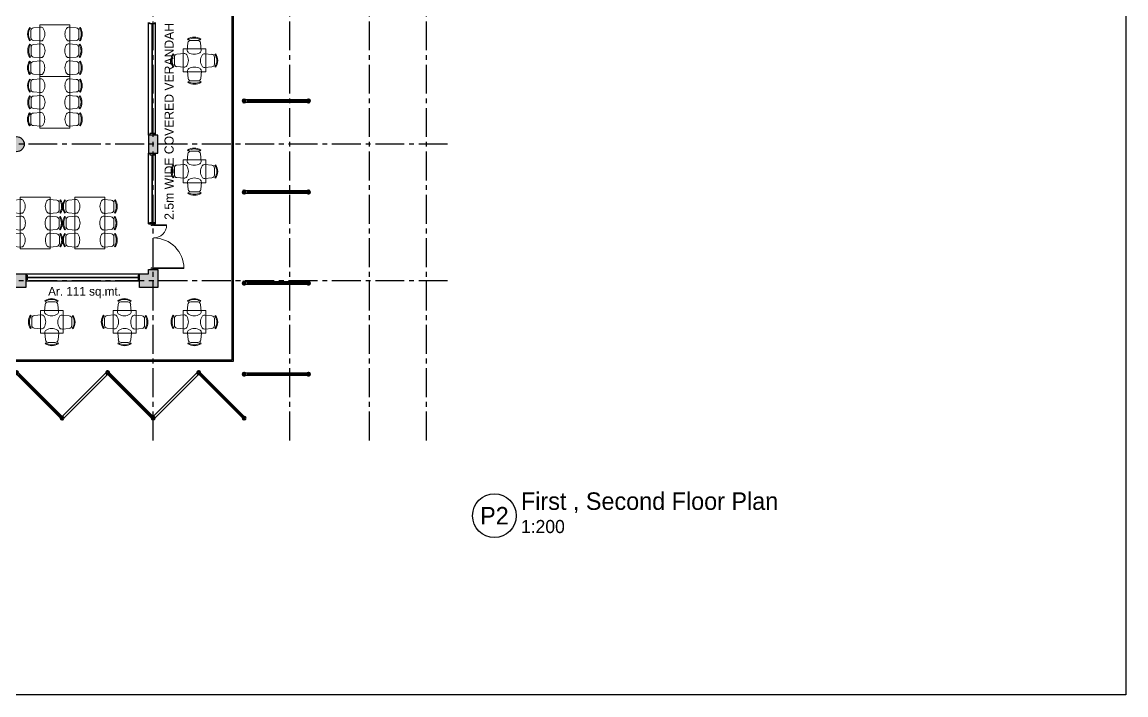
# Model space of a CAD drawing. Header units: millimetres. Extents: x -276609 to 1081398, y -453808 to 472098.
# Drawn here: x 950279 to 986647, y 33722 to 55894 of the extents above; entities that cross this region are included whole.
import ezdxf
from ezdxf.enums import TextEntityAlignment as Align

# ---------------------------------------------------------------- set-up
doc = ezdxf.new("R2010")
doc.units = ezdxf.units.MM
doc.header["$MEASUREMENT"] = 0
doc.linetypes.add('CENTER2', pattern=[28.575, 19.05, -3.175, 3.175, -3.175])
for name, color, linetype in [('A-Anno Tags', 6, 'Continuous'), ('A-Railing', 4, 'Continuous'), ('A-Window', 4, 'Continuous'), ('Anno_Labels', 7, 'Continuous'), ('AREA', 7, 'Continuous'), ('Dimension', 7, 'Continuous'), ('S-Conc Patt', 9, 'Continuous'), ('SHADING COLUMNS', 210, 'Continuous'), ('text', 252, 'Continuous')]:
    doc.layers.add(name, color=color, linetype=linetype)
doc.layers.add('A-Anno-Grid Lines', color=7, linetype='Continuous', true_color=0xbbc3bd)
for name, color, linetype, lineweight in [('A-Detail Lines', 241, 'Continuous', 25), ('A-Door', 4, 'Continuous', 9), ('A-WIN', 5, 'Continuous', 25), ('S-Concrete', 40, 'Continuous', 25), ('SHADE SCREEN', 171, 'Continuous', 15)]:
    doc.layers.add(name, color=color, linetype=linetype, lineweight=lineweight)
doc.layers.add('I-Furniture', color=7, linetype='Continuous', lineweight=20, true_color=0xb35900)
doc.styles.get("Standard").update_dxf_attribs({"font": ''})
doc.styles.get('Standard').set_extended_font_data('Gill Sans MT')

# ---------------------------------------------------------------- blocks, each defined once
blk = doc.blocks.new('Round Bar - 3_-44-4 First Floor Lvl')
at = {"layer": 'A-WIN'}
for p, q in [((-1035, -37), (-1035, 25)), ((1026, 38), (-1023, 38)), ((1026, 38), (-1023, 38)), ((1027, 38), (1026, 38)), ((1027, 38), (1026, 38)), ((1064, 38), (1038, 38)), ((1064, 38), (1038, 38)), ((1064, 38), (1064, -3)), ((-1027, -38), (-1026, -38)), ((-1027, -38), (-1026, -38)), ((-1026, -38), (1023, -38)), ((-1026, -38), (1023, -38))]:
    blk.add_line(p, q, dxfattribs=at)
blk = doc.blocks.new('Round Bar - 3_-159-4 First Floor Lvl')
at = {"layer": 'A-WIN'}
for p, q in [((-1051, -27), (-1051, 38)), ((-1038, 38), (-1051, 38)), ((-1038, 38), (-1051, 38)), ((-1026, 38), (-1027, 38)), ((-1026, 38), (-1027, 38)), ((1023, 38), (-1026, 38)), ((1023, 38), (-1026, 38)), ((1057, 1), (1057, -38)), ((-1023, -38), (1026, -38)), ((-1023, -38), (1026, -38)), ((1026, -38), (1027, -38)), ((1026, -38), (1027, -38)), ((1038, -38), (1057, -38)), ((1038, -38), (1057, -38))]:
    blk.add_line(p, q, dxfattribs=at)
blk = doc.blocks.new('Round Bar - 3_-160-4 First Floor Lvl')
at = {"layer": 'A-WIN'}
for p, q in [((-1051, -27), (-1051, 38)), ((-1038, 38), (-1051, 38)), ((-1038, 38), (-1051, 38)), ((-1026, 38), (-1027, 38)), ((-1026, 38), (-1027, 38)), ((1026, 38), (-1026, 38)), ((1026, 38), (-1026, 38)), ((1028, 38), (1026, 38)), ((1028, 38), (1026, 38)), ((1057, 38), (1038, 38)), ((1057, 38), (1038, 38)), ((1057, -38), (1057, 38)), ((-1023, -38), (1026, -38)), ((-1023, -38), (1026, -38)), ((1026, -38), (1027, -38)), ((1026, -38), (1027, -38)), ((1038, -38), (1057, -38)), ((1038, -38), (1057, -38))]:
    blk.add_line(p, q, dxfattribs=at)
blk = doc.blocks.new('Round Bar - 3_-171-4 First Floor Lvl')
at = {"layer": 'A-WIN'}
for p, q in [((-1051, 38), (-1051, -38)), ((-1038, 38), (-1051, 38)), ((-1038, 38), (-1051, 38)), ((-1026, 38), (-1027, 38)), ((-1026, 38), (-1027, 38)), ((1026, 38), (-1026, 38)), ((1026, 38), (-1026, 38)), ((1028, 38), (1026, 38)), ((1028, 38), (1026, 38)), ((1057, 38), (1038, 38)), ((1057, 38), (1038, 38)), ((1057, -38), (1057, 38)), ((-1051, -38), (-1038, -38)), ((-1051, -38), (-1038, -38)), ((-1028, -38), (-1026, -38)), ((-1028, -38), (-1026, -38)), ((-1026, -38), (1026, -38)), ((-1026, -38), (1026, -38)), ((1026, -38), (1027, -38)), ((1026, -38), (1027, -38)), ((1038, -38), (1057, -38)), ((1038, -38), (1057, -38))]:
    blk.add_line(p, q, dxfattribs=at)
blk = doc.blocks.new('grd din')
at = {"layer": 'A-Anno-Grid Lines', "linetype": 'CENTER2', "ltscale": 50}
for p, q in [((506814, 133526), (506814, 179267)), ((511314, 133526), (511314, 179267)), ((513944, 133526), (513944, 179267)), ((515814, 133526), (515814, 179267)), ((516514, 143289), (471659, 143289)), ((516514, 138789), (471659, 138789))]:
    blk.add_line(p, q, dxfattribs=at)
blk = doc.blocks.new('w8')
at = {"layer": 'A-Window', "color": 2, "lineweight": 30}
blk.add_line((484324, 139289), (484324, 142939), dxfattribs=at)
at = {"layer": 'A-Window'}
for points in [[(484209, 139239), (484209, 142989)], [(484399, 142989), (484399, 142939), (484249, 142939), (484249, 142989)], [(484439, 139239), (484439, 142989)], [(484399, 139239), (484399, 139289), (484249, 139289), (484249, 139239)]]:
    blk.add_lwpolyline(points, dxfattribs=at)
blk = doc.blocks.new('ergrthyjty')
at = {"layer": 'S-Conc Patt'}
for points in [[(499056, 73068, 1), (498556, 73068, 1)], [(503456, 73368), (503156, 73368), (503156, 72768), (503456, 72768)], [(499106, 68343), (499106, 68793), (498506, 68793), (498506, 68343)], [(503456, 68943), (503156, 68943), (503156, 68793), (502856, 68793), (502856, 68343), (503456, 68343)]]:
    blk.add_hatch(color=8, dxfattribs=at).paths.add_polyline_path(points)
at = {"layer": 'S-Concrete'}
for points in [[(503456, 73368), (503156, 73368), (503156, 72768), (503456, 72768)], [(499106, 68793), (499106, 68343), (498506, 68343), (498506, 68793)], [(502856, 68793), (503156, 68793), (503156, 68943), (503456, 68943), (503456, 68343), (502856, 68343)]]:
    blk.add_lwpolyline(points, close=True, dxfattribs=at)
blk.add_circle((498806, 73068), 250, dxfattribs=at)
blk = doc.blocks.new('View Tag')
blk.add_circle((0, 0), 3)
at = {"layer": 'Anno_Labels'}
for tag, height, p in [('VIEW_NAME', 2.4, (3.64, 2)), ('VIEW_SCALE', 1.8, (3.64, -1.48))]:
    blk.add_attdef(tag, text='', height=height, dxfattribs=at).set_placement(p, align=Align.MIDDLE_LEFT)
blk.add_attdef('VIEW_TYPE', text='', height=2.4, dxfattribs=at).set_placement((0, 0), align=Align.MIDDLE_CENTER)
blk = doc.blocks.new('Pipe-Column - Pipe3-1_2STD-50-2 GL')
at = {"layer": 'S-Concrete', "lineweight": 35}
for radius, start, end in [(50.8, 0, 180), (45.1, 0, 180), (45.1, 180, 0), (50.8, 180, 360)]:
    blk.add_arc((0, 0), radius, start, end, dxfattribs=at)
blk = doc.blocks.new('Pipe-Column - Pipe3-1_2STD-48-2 GL')
at = {"layer": 'S-Concrete', "lineweight": 35}
for radius, start, end in [(50.8, 0, 180), (50.8, 180, 360), (45.1, 360, 180), (45.1, 180, 360)]:
    blk.add_arc((0, 0), radius, start, end, dxfattribs=at)
blk = doc.blocks.new('Pipe-Column - Pipe3-1_2STD-49-2 GL')
at = {"layer": 'S-Concrete', "lineweight": 35}
for radius, start, end in [(50.8, 0, 180), (50.8, 180, 360), (45.1, 360, 180), (45.1, 180, 360)]:
    blk.add_arc((0, 0), radius, start, end, dxfattribs=at)
blk = doc.blocks.new('TRGHT4')
at = {"layer": 'SHADING COLUMNS'}
for name, p, rotation in [('Pipe-Column - Pipe3-1_2STD-48-2 GL', (397060, -137137), 135.0000000004137), ('Pipe-Column - Pipe3-1_2STD-48-2 GL', (399181, -137137), 135.0000000004137), ('Pipe-Column - Pipe3-1_2STD-50-2 GL', (427680, -137137), 44.9999999995862), ('Pipe-Column - Pipe3-1_2STD-50-2 GL', (429801, -137137), 44.9999999995862), ('Pipe-Column - Pipe3-1_2STD-48-2 GL', (397060, -140137), 135.0000000004137), ('Pipe-Column - Pipe3-1_2STD-48-2 GL', (399181, -140137), 135.0000000004137), ('Pipe-Column - Pipe3-1_2STD-50-2 GL', (427680, -140137), 44.9999999995862), ('Pipe-Column - Pipe3-1_2STD-50-2 GL', (429801, -140137), 44.9999999995862), ('Pipe-Column - Pipe3-1_2STD-48-2 GL', (397060, -143137), 135.0000000004137), ('Pipe-Column - Pipe3-1_2STD-48-2 GL', (399181, -143137), 135.0000000004137), ('Pipe-Column - Pipe3-1_2STD-50-2 GL', (427680, -143137), 44.9999999995862), ('Pipe-Column - Pipe3-1_2STD-50-2 GL', (429801, -143137), 44.9999999995862), ('Pipe-Column - Pipe3-1_2STD-48-2 GL', (397060, -146087), 135.0000000004137), ('Pipe-Column - Pipe3-1_2STD-49-2 GL', (399181, -146087), 135.0000000004137), ('Pipe-Column - Pipe3-1_2STD-50-2 GL', (427680, -146137), 44.9999999995862), ('Pipe-Column - Pipe3-1_2STD-50-2 GL', (429801, -146137), 44.9999999995862)]:
    blk.add_blockref(name, p, dxfattribs=dict(at, rotation=rotation))
for p in [(402181, -146087), (405181, -146087), (408181, -146087), (411181, -146087), (414181, -146087), (417181, -146087), (420181, -146087), (423181, -146087), (426181, -146087), (400681, -147587), (403681, -147587), (406681, -147587), (409681, -147587), (412681, -147587), (415681, -147587), (418681, -147587), (421681, -147587), (424681, -147587), (427681, -147587)]:
    blk.add_blockref('Pipe-Column - Pipe3-1_2STD-50-2 GL', p, dxfattribs=at)
blk = doc.blocks.new('Big Door Garbage')
at = {"layer": 'A-Door', "color": 5, "lineweight": 18}
for p, q in [((-12550, 128778), (-12500, 128778)), ((-12550, 128703), (-12550, 128778)), ((-12500, 128778), (-12500, 128738)), ((-11100, 128778), (-11100, 128738)), ((-11050, 128778), (-11100, 128778)), ((-11050, 128703), (-11050, 128778)), ((-12550, 128703), (-12515, 128703)), ((-12515, 128738), (-12500, 128738)), ((-12515, 128703), (-12515, 128738)), ((-12515, 128703), (-12515, 128273)), ((-12499, 128703), (-12515, 128703)), ((-12499, 128703), (-12499, 128273)), ((-11101, 128703), (-11101, 127703)), ((-11101, 128703), (-11085, 128703)), ((-11085, 128738), (-11100, 128738)), ((-11085, 128703), (-11085, 128738)), ((-11050, 128703), (-11085, 128703)), ((-11085, 128703), (-11085, 127703))]:
    blk.add_line(p, q, dxfattribs=at)
at = {"layer": 'A-Door', "lineweight": 18}
for centre, radius, start, end in [((-12515, 128703), 430, 270, 0), ((-11085, 128703), 1000, 180, 270)]:
    blk.add_arc(centre, radius, start, end, dxfattribs=at)
blk = doc.blocks.new('chair1')
at = {"layer": 'I-Furniture'}
for p, q in [((-320, 228), (-84, 207)), ((1, 115), (1, -115)), ((16, 201), (42, 219)), ((-320, -228), (-84, -207)), ((16, -201), (42, -219))]:
    blk.add_line(p, q, dxfattribs=at)
for centre, radius, start, end in [((-108, 0), 351, 148.407, 211.593), ((-328, 135), 92.9, 85.0303, 148.407), ((-92, 115), 92.9, 0, 85.0303), ((-278, 0), 356, 325.6197, 34.3803), ((-278, 0), 387, 325.6197, 34.3803), ((-328, -135), 92.9, 211.593, 274.9697), ((-92, -115), 92.9, 274.9697, 0)]:
    blk.add_arc(centre, radius, start, end, dxfattribs=at)
blk = doc.blocks.new('wegegt')
at = {"layer": 'I-Furniture'}
blk.add_lwpolyline([(489413, 140432), (490163, 140432), (490163, 141182), (489413, 141182)], close=True, dxfattribs=at)
for p, rotation in [((489780, 141466), 90), ((489129, 140807), 180)]:
    blk.add_blockref('chair1', p, dxfattribs=dict(at, rotation=rotation))
at = {"layer": 'I-Furniture', "xscale": -1}
for p, rotation in [((490447, 140799), 180), ((489788, 140129), 90)]:
    blk.add_blockref('chair1', p, dxfattribs=dict(at, rotation=rotation))
blk = doc.blocks.new('dad')
at = {"layer": 'I-Furniture'}
blk.add_lwpolyline([(801471, -14624), (800484, -14624), (800484, -12924), (801471, -12924)], close=True, dxfattribs=at)
at = {"layer": 'I-Furniture', "rotation": 180}
blk.add_blockref('chair1', (800187, -13225), dxfattribs=at)
at = {"layer": 'I-Furniture', "xscale": -1, "rotation": 180}
blk.add_blockref('chair1', (801768, -13225), dxfattribs=at)
at = {"layer": 'I-Furniture', "xscale": -1}
for p in [(800194, -13774), (800185, -14335)]:
    blk.add_blockref('chair1', p, dxfattribs=at)
at = {"layer": 'I-Furniture'}
for p in [(801761, -13774), (801770, -14335)]:
    blk.add_blockref('chair1', p, dxfattribs=at)

msp = doc.modelspace()

# ---------------------------------------------------------------- linework, layer by layer
at = {"layer": 'A-Railing'}
for p, q in [((957199.5, 44769.2), (957199.5, 56254.2)), ((957249.5, 44719.2), (957249.5, 56254.2)), ((929449.5, 44769.2), (957199.5, 44769.2)), ((929399.5, 44719.2), (957249.5, 44719.2))]:
    msp.add_line(p, q, dxfattribs=at)
at = {"layer": 'A-Window', "color": 2, "lineweight": 30}
for p, q in [((954564.5, 52219.2), (954564.5, 55834.2)), ((954564.5, 49294.2), (954564.5, 51519.2))]:
    msp.add_line(p, q, dxfattribs=at)
at = {"layer": 'A-Window'}
for points in [[(954449.5, 52169.2), (954449.5, 55884.2)], [(954639.5, 55884.2), (954639.5, 55834.2), (954489.5, 55834.2), (954489.5, 55884.2)], [(954679.5, 52169.2), (954679.5, 55884.2)], [(954639.5, 52169.2), (954639.5, 52219.2), (954489.5, 52219.2), (954489.5, 52169.2)], [(954449.5, 49244.2), (954449.5, 51569.2)], [(954449.5, 49244.2), (954679.5, 49244.2), (954679.5, 51569.2)], [(954489.5, 51569.2), (954489.5, 51519.2), (954639.5, 51519.2), (954639.5, 51569.2)], [(954489.5, 49244.2), (954489.5, 49294.2), (954639.5, 49294.2), (954639.5, 49244.2)]]:
    msp.add_lwpolyline(points, dxfattribs=at)
at = {"layer": 'Dimension'}
msp.add_lwpolyline([(902646.6, 33722.4), (902646.6, 93122.4), (986646.6, 93122.4), (986646.6, 33722.4)], close=True, dxfattribs=at)
at = {"layer": 'SHADE SCREEN', "lineweight": 35}
for p, q in [((959635.6, 53301.8), (957692.8, 53301.8)), ((957692.8, 53291.8), (959635.6, 53291.8)), ((959635.6, 50301.8), (957692.8, 50301.8)), ((957692.8, 50291.8), (959635.6, 50291.8)), ((959635.6, 47301.8), (957692.8, 47301.8)), ((957692.8, 47291.8), (959635.6, 47291.8)), ((950166, 44275.3), (951539.8, 42901.5)), ((951546.9, 42908.6), (950173.1, 44282.4)), ((953099.5, 44341.8), (954599.5, 42841.8)), ((953166, 44275.3), (954539.8, 42901.5)), ((954546.9, 42908.6), (953173.1, 44282.4)), ((956166, 44275.3), (957539.8, 42901.5)), ((957546.9, 42908.6), (956173.1, 44282.4)), ((959635.6, 44301.8), (957692.8, 44301.8)), ((957692.8, 44291.8), (959635.6, 44291.8))]:
    msp.add_line(p, q, dxfattribs=at)

# ---------------------------------------------------------------- block references
at = {"layer": 'A-Anno Tags'}
ref = msp.add_blockref('View Tag', (965841.4, 39627.5), dxfattribs=dict(at, xscale=240, yscale=240, zscale=240))
ref.add_attrib('VIEW_TYPE', 'P2', dxfattribs={"layer": '0', "height": 576}).set_placement((965841.4, 39627.5), align=Align.MIDDLE_CENTER)
ref.add_attrib('VIEW_NAME', 'First , Second Floor Plan', dxfattribs={"layer": '0', "height": 576}).set_placement((966715.2, 40108.5), align=Align.MIDDLE_LEFT)
ref.add_attrib('VIEW_SCALE', '1:200', dxfattribs={"layer": '0', "height": 432}).set_placement((966715.2, 39271.9), align=Align.MIDDLE_LEFT)
at = {"layer": 'A-Anno-Grid Lines'}
msp.add_blockref('grd din', (447785.7, -91420), dxfattribs=at)
at = {"layer": 'A-Detail Lines'}
for p in [(150382.5, 68724), (150382.5, 67024), (149736.2, 63044.6), (151536, 63044.6)]:
    msp.add_blockref('dad', p, dxfattribs=at)
at = {"layer": 'A-Detail Lines', "xscale": -1, "rotation": 90}
msp.add_blockref('Big Door Garbage', (1083314.8, 36694.2), dxfattribs=at)
at = {"layer": 'A-Window', "xscale": -1, "rotation": 270}
msp.add_blockref('w8', (811160.3, -436844.6), dxfattribs=at)
at = {"layer": 'I-Furniture'}
for p in [(466169.8, -86175), (466169.8, -89831), (461469.9, -94791.1), (463869.9, -94791.1), (466169.8, -94791.1)]:
    msp.add_blockref('wegegt', p, dxfattribs=at)
at = {"layer": 'S-Concrete'}
for name, p in [('ergrthyjty', (451293.3, -21198.5)), ('TRGHT4', (529916.4, 190431.3))]:
    msp.add_blockref(name, p, dxfattribs=at)
at = {"layer": 'SHADE SCREEN'}
for p in [(958659.3, 53291.8), (958659.3, 47291.8)]:
    msp.add_blockref('Round Bar - 3_-171-4 First Floor Lvl', p, dxfattribs=at)
at = {"layer": 'SHADE SCREEN', "lineweight": 35}
for p in [(958659.3, 50291.8), (958659.3, 44291.8)]:
    msp.add_blockref('Round Bar - 3_-171-4 First Floor Lvl', p, dxfattribs=at)
at = {"layer": 'SHADE SCREEN', "lineweight": 35, "rotation": 315.0000000005251}
for p in [(950849.5, 43591.8), (953849.5, 43591.8)]:
    msp.add_blockref('Round Bar - 3_-159-4 First Floor Lvl', p, dxfattribs=at)
at = {"layer": 'SHADE SCREEN'}
for name, p, rotation in [('Round Bar - 3_-44-4 First Floor Lvl', (952349.5, 43591.8), 224.9999999994749), ('Round Bar - 3_-44-4 First Floor Lvl', (955349.5, 43591.8), 224.9999999994749), ('Round Bar - 3_-160-4 First Floor Lvl', (956849.5, 43591.8), 315.0000000005251)]:
    msp.add_blockref(name, p, dxfattribs=dict(at, rotation=rotation))

# ---------------------------------------------------------------- texts
at = {"layer": 'AREA', "insert": (951138.6, 47167.4), "char_height": 288, "width": 6203.897, "attachment_point": 1}
msp.add_mtext('{\\fCentury Gothic|b0|i0|c0|p34;Ar. 111 sq.mt.}', dxfattribs=at)
at = {"layer": 'text', "insert": (954972, 49378.6), "char_height": 300, "attachment_point": 1, "rotation": 90}
msp.add_mtext('{\\fCentury Gothic|b0|i0|c0|p34;2.5m WIDE COVERED VERANDAH}', dxfattribs=at)

doc.saveas('drawing.dxf')
